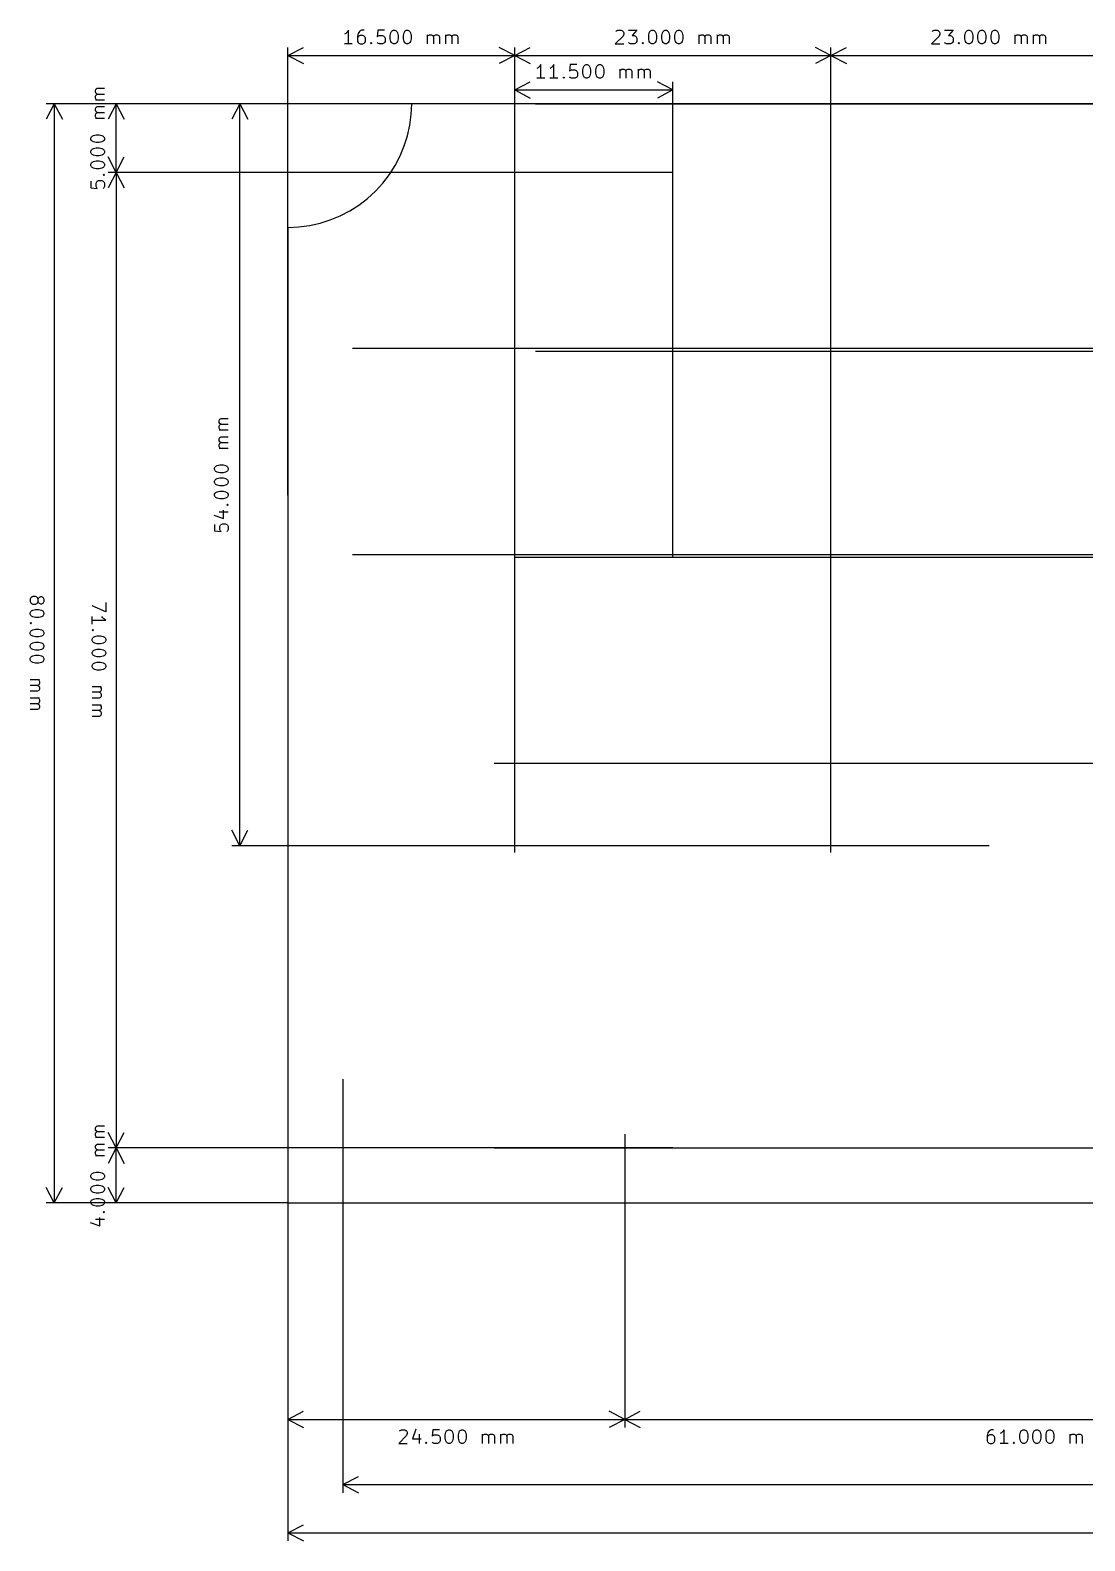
# Model space of a CAD drawing. Extents: x 41 to 238, y 54 to 165.
# Drawn here: x 41.2 to 118, y 55.4 to 165.4 of the extents above; entities that cross this region are included whole.
import ezdxf

# ---------------------------------------------------------------- set-up
doc = ezdxf.new("R2010")
doc.units = 0
doc.layers.get('0').update_dxf_attribs({"linetype": 'CONTINUOUS'})

msp = doc.modelspace()

# ---------------------------------------------------------------- linework, layer by layer
at = {"color": 7}
for points in [[(64.392969, 164.354481), (64.392969, 165.354937), (64.297884, 165.211621), (64.202799, 165.116536), (64.107715, 165.069683)], [(65.535362, 165.354937), (65.345193, 165.354937), (65.250109, 165.306706), (65.201877, 165.259852), (65.106793, 165.116536), (65.059939, 164.926367), (65.059939, 164.544651), (65.106793, 164.449566), (65.155024, 164.402713), (65.250109, 164.354481), (65.440278, 164.354481), (65.535362, 164.402713), (65.583594, 164.449566), (65.630447, 164.544651), (65.630447, 164.783051), (65.583594, 164.878136), (65.535362, 164.926367), (65.440278, 164.97322), (65.250109, 164.97322), (65.155024, 164.926367), (65.106793, 164.878136), (65.059939, 164.783051)], [(67.011241, 165.354937), (66.535818, 165.354937), (66.487587, 164.878136), (66.535818, 164.926367), (66.630903, 164.97322), (66.869303, 164.97322), (66.964388, 164.926367), (67.011241, 164.878136), (67.059473, 164.783051), (67.059473, 164.544651), (67.011241, 164.449566), (66.964388, 164.402713), (66.869303, 164.354481), (66.630903, 164.354481), (66.535818, 164.402713), (66.487587, 164.449566)], [(70.154546, 164.354481), (70.154546, 165.021452)], [(70.154546, 164.926367), (70.202778, 164.97322), (70.297862, 165.021452), (70.441178, 165.021452), (70.536263, 164.97322), (70.583116, 164.878136), (70.583116, 164.354481)], [(70.583116, 164.878136), (70.631348, 164.97322), (70.726432, 165.021452), (70.86837, 165.021452), (70.964833, 164.97322), (71.011686, 164.878136), (71.011686, 164.354481)], [(71.488487, 164.354481), (71.488487, 165.021452)], [(71.488487, 164.926367), (71.535341, 164.97322), (71.630425, 165.021452), (71.773741, 165.021452), (71.868826, 164.97322), (71.917057, 164.878136), (71.917057, 164.354481)], [(71.917057, 164.878136), (71.963911, 164.97322), (72.058995, 165.021452), (72.202311, 165.021452), (72.297396, 164.97322), (72.345627, 164.878136), (72.345627, 164.354481)], [(83.857758, 165.259852), (83.904612, 165.306706), (83.999696, 165.354937), (84.238097, 165.354937), (84.333181, 165.306706), (84.381413, 165.259852), (84.428266, 165.164768), (84.428266, 165.069683), (84.381413, 164.926367), (83.809527, 164.354481), (84.428266, 164.354481)], [(84.761751, 165.354937), (85.38049, 165.354937), (85.047005, 164.97322), (85.190321, 164.97322), (85.285406, 164.926367), (85.333637, 164.878136), (85.38049, 164.783051), (85.38049, 164.544651), (85.333637, 164.449566), (85.285406, 164.402713), (85.190321, 164.354481), (84.905067, 164.354481), (84.809983, 164.402713), (84.761751, 164.449566)], [(89.90459, 164.354481), (89.90459, 165.021452)], [(89.90459, 164.926367), (89.952821, 164.97322), (90.047906, 165.021452), (90.191222, 165.021452), (90.286306, 164.97322), (90.33316, 164.878136), (90.33316, 164.354481)], [(90.33316, 164.878136), (90.381391, 164.97322), (90.476476, 165.021452), (90.618414, 165.021452), (90.714876, 164.97322), (90.76173, 164.878136), (90.76173, 164.354481)], [(91.238531, 164.354481), (91.238531, 165.021452)], [(91.238531, 164.926367), (91.285384, 164.97322), (91.380469, 165.021452), (91.523785, 165.021452), (91.618869, 164.97322), (91.667101, 164.878136), (91.667101, 164.354481)], [(91.667101, 164.878136), (91.713954, 164.97322), (91.809039, 165.021452), (91.952355, 165.021452), (92.047439, 164.97322), (92.095671, 164.878136), (92.095671, 164.354481)], [(106.857216, 165.259852), (106.905447, 165.306706), (107.000532, 165.354937), (107.237554, 165.354937), (107.332639, 165.306706), (107.38087, 165.259852), (107.429102, 165.164768), (107.429102, 165.069683), (107.38087, 164.926367), (106.808984, 164.354481), (107.429102, 164.354481)], [(107.761209, 165.354937), (108.381326, 165.354937), (108.047841, 164.97322), (108.191157, 164.97322), (108.286241, 164.926367), (108.333095, 164.878136), (108.381326, 164.783051), (108.381326, 164.544651), (108.333095, 164.449566), (108.286241, 164.402713), (108.191157, 164.354481), (107.904525, 164.354481), (107.80944, 164.402713), (107.761209, 164.449566)], [(112.905425, 164.354481), (112.905425, 165.021452)], [(112.905425, 164.926367), (112.952279, 164.97322), (113.047363, 165.021452), (113.190679, 165.021452), (113.285764, 164.97322), (113.332617, 164.878136), (113.332617, 164.354481)], [(113.332617, 164.878136), (113.380849, 164.97322), (113.475933, 165.021452), (113.619249, 165.021452), (113.714334, 164.97322), (113.762565, 164.878136), (113.762565, 164.354481)], [(114.237988, 164.354481), (114.237988, 165.021452)], [(114.237988, 164.926367), (114.28622, 164.97322), (114.381304, 165.021452), (114.523242, 165.021452), (114.619705, 164.97322), (114.666558, 164.878136), (114.666558, 164.354481)], [(114.666558, 164.878136), (114.714789, 164.97322), (114.809874, 165.021452), (114.951812, 165.021452), (115.046897, 164.97322), (115.095128, 164.878136), (115.095128, 164.354481)], [(59.999783, 131.507563), (59.999783, 164.094032)], [(59.999783, 163.506988), (61.127018, 164.094032)], [(64.678223, 164.354481), (64.107715, 164.354481)], [(66.059017, 164.449566), (66.107248, 164.402713), (66.059017, 164.354481), (66.012164, 164.402713), (66.059017, 164.449566), (66.059017, 164.354481)], [(76.500412, 163.506988), (75.373177, 164.094032)], [(76.500412, 105.506738), (76.500412, 164.094032)], [(76.500412, 163.506988), (77.62627, 164.094032)], [(76.500412, 131.507563), (76.500412, 164.094032)], [(85.80906, 164.449566), (85.857292, 164.402713), (85.80906, 164.354481), (85.762207, 164.402713), (85.80906, 164.449566), (85.80906, 164.354481)], [(99.49987, 163.506988), (98.374013, 164.094032)], [(99.49987, 105.506738), (99.49987, 164.094032)], [(99.49987, 163.506988), (100.627105, 164.094032)], [(99.49987, 105.506738), (99.49987, 164.094032)], [(108.809896, 164.449566), (108.856749, 164.402713), (108.809896, 164.354481), (108.761664, 164.402713), (108.809896, 164.449566), (108.809896, 164.354481)], [(59.999783, 163.506988), (76.500412, 163.506988)], [(59.999783, 163.506988), (61.127018, 162.921322)], [(76.500412, 163.506988), (75.373177, 162.921322)], [(76.500412, 163.506988), (99.49987, 163.506988)], [(76.500412, 163.506988), (77.62627, 162.921322)], [(78.392459, 161.85472), (78.392459, 162.855176), (78.297374, 162.71186), (78.202289, 162.616775), (78.107205, 162.568544)], [(79.344683, 161.85472), (79.344683, 162.855176), (79.249599, 162.71186), (79.154514, 162.616775), (79.059429, 162.568544)], [(81.012109, 162.855176), (80.535308, 162.855176), (80.488455, 162.378375), (80.535308, 162.426606), (80.630393, 162.473459), (80.868793, 162.473459), (80.963878, 162.426606), (81.012109, 162.378375), (81.058963, 162.28329), (81.058963, 162.044889), (81.012109, 161.949805), (80.963878, 161.902951), (80.868793, 161.85472), (80.630393, 161.85472), (80.535308, 161.902951), (80.488455, 161.949805)], [(99.49987, 163.506988), (98.374013, 162.921322)], [(99.49987, 163.506988), (122.499327, 163.506988)], [(99.49987, 163.506988), (100.627105, 162.921322)], [(78.679091, 161.85472), (78.107205, 161.85472)], [(79.631315, 161.85472), (79.059429, 161.85472)], [(80.059885, 161.949805), (80.106738, 161.902951), (80.059885, 161.85472), (80.011654, 161.902951), (80.059885, 161.949805), (80.059885, 161.85472)], [(84.155414, 161.85472), (84.155414, 162.521691)], [(84.155414, 162.426606), (84.202268, 162.473459), (84.297352, 162.521691), (84.440668, 162.521691), (84.535753, 162.473459), (84.582606, 162.378375), (84.582606, 161.85472)], [(84.582606, 162.378375), (84.630838, 162.473459), (84.725922, 162.521691), (84.869238, 162.521691), (84.964323, 162.473459), (85.012554, 162.378375), (85.012554, 161.85472)], [(85.487977, 161.85472), (85.487977, 162.521691)], [(85.487977, 162.426606), (85.536209, 162.473459), (85.631293, 162.521691), (85.773231, 162.521691), (85.869694, 162.473459), (85.916547, 162.378375), (85.916547, 161.85472)], [(85.916547, 162.378375), (85.964779, 162.473459), (86.059863, 162.521691), (86.201801, 162.521691), (86.296886, 162.473459), (86.345117, 162.378375), (86.345117, 161.85472)], [(46.128451, 160.697168), (46.033366, 160.745399), (45.985135, 160.840484), (45.985135, 160.9838), (46.033366, 161.078885), (46.128451, 161.125738), (46.652105, 161.125738)], [(46.081597, 160.268598), (46.033366, 160.316829), (45.985135, 160.411914), (45.985135, 160.55523), (46.033366, 160.650315), (46.128451, 160.697168), (46.652105, 160.697168)], [(76.500412, 127.00689), (76.500412, 161.592893)], [(76.500412, 161.007227), (77.62627, 161.592893)], [(76.500412, 161.007227), (88.000141, 161.007227)], [(76.500412, 161.007227), (77.62627, 160.420182)], [(88.000141, 161.007227), (86.872906, 161.592893)], [(88.000141, 161.007227), (86.872906, 160.420182)], [(88.000141, 127.00689), (88.000141, 161.592893)], [(59.999783, 160.006771), (42.41326, 160.006771)], [(43.000304, 160.006771), (42.41326, 158.880914)], [(43.000304, 160.006771), (43.000304, 80.00752)], [(43.000304, 160.006771), (43.58597, 158.880914)], [(46.652105, 160.268598), (45.985135, 160.268598)], [(46.128451, 159.364605), (46.033366, 159.411458), (45.985135, 159.506543), (45.985135, 159.649859), (46.033366, 159.744944), (46.128451, 159.793175), (46.652105, 159.793175)], [(59.999783, 160.006771), (46.913932, 160.006771)], [(47.499599, 160.006771), (46.913932, 158.880914)], [(47.499599, 155.007248), (47.499599, 160.006771)], [(47.499599, 160.006771), (48.086643, 158.880914)], [(110.999599, 160.006771), (55.9139, 160.006771)], [(56.499566, 160.006771), (55.9139, 158.880914)], [(56.499566, 106.006966), (56.499566, 160.006771)], [(56.499566, 160.006771), (57.08661, 158.880914)], [(59.999783, 151.006803), (60.783887, 151.041254), (61.562478, 151.144607), (62.328668, 151.314106), (63.07832, 151.54975), (63.803168, 151.850163), (64.500456, 152.212587), (65.161914, 152.634266), (65.784787, 153.112446), (66.363563, 153.64299), (66.894108, 154.221766), (67.372287, 154.84464), (67.793967, 155.507476), (68.156391, 156.203385), (68.456803, 156.929612), (68.693826, 157.677886), (68.863325, 158.444076), (68.965299, 159.222667), (68.99975, 160.006771)], [(222.000575, 160.006771), (68.99975, 160.006771)], [(77.999718, 160.006771), (237.085959, 160.006771)], [(46.081597, 158.936035), (46.033366, 158.982888), (45.985135, 159.079351), (45.985135, 159.221289), (46.033366, 159.316374), (46.128451, 159.364605), (46.652105, 159.364605)], [(46.652105, 158.936035), (45.985135, 158.936035)], [(47.499599, 155.007248), (46.913932, 156.134484)], [(47.499599, 155.007248), (48.086643, 156.134484)], [(45.653027, 154.365082), (45.653027, 153.888281), (46.128451, 153.84005), (46.081597, 153.888281), (46.033366, 153.983366), (46.033366, 154.221766), (46.081597, 154.316851), (46.128451, 154.365082), (46.223535, 154.411936), (46.461936, 154.411936), (46.55702, 154.365082), (46.605252, 154.316851), (46.652105, 154.221766), (46.652105, 153.983366), (46.605252, 153.888281), (46.55702, 153.84005)], [(46.55702, 154.840506), (46.605252, 154.888737), (46.652105, 154.840506), (46.605252, 154.792274), (46.55702, 154.840506), (46.652105, 154.840506)], [(59.999783, 155.007248), (46.913932, 155.007248)], [(88.000141, 155.007248), (46.913932, 155.007248)], [(47.499599, 155.007248), (46.913932, 153.881391)], [(47.499599, 155.007248), (47.499599, 84.006586)], [(47.499599, 155.007248), (48.086643, 153.881391)], [(59.999783, 151.006803), (59.999783, 80.00752)], [(64.700271, 142.206651), (235.786469, 142.206651)], [(77.999718, 142.006836), (237.085959, 142.006836)], [(55.128418, 136.673828), (55.033333, 136.722059), (54.985102, 136.817144), (54.985102, 136.959082), (55.033333, 137.054167), (55.128418, 137.102398), (55.652072, 137.102398)], [(55.081565, 136.245258), (55.033333, 136.29349), (54.985102, 136.388574), (54.985102, 136.530512), (55.033333, 136.626975), (55.128418, 136.673828), (55.652072, 136.673828)], [(55.652072, 136.245258), (54.985102, 136.245258)], [(55.128418, 135.341265), (55.033333, 135.388118), (54.985102, 135.483203), (54.985102, 135.626519), (55.033333, 135.721604), (55.128418, 135.768457), (55.652072, 135.768457)], [(55.081565, 134.911317), (55.033333, 134.959549), (54.985102, 135.054633), (54.985102, 135.197949), (55.033333, 135.293034), (55.128418, 135.341265), (55.652072, 135.341265)], [(55.652072, 134.911317), (54.985102, 134.911317)], [(55.556988, 130.817166), (55.605219, 130.864019), (55.652072, 130.817166), (55.605219, 130.768934), (55.556988, 130.817166), (55.652072, 130.817166)], [(54.604763, 130.055111), (55.318587, 129.81671), (55.318587, 130.435449)], [(54.985102, 130.293511), (55.652072, 130.293511)], [(54.652995, 129.38814), (54.652995, 128.911339), (55.128418, 128.864486), (55.081565, 128.911339), (55.033333, 129.006424), (55.033333, 129.244824), (55.081565, 129.341287), (55.128418, 129.38814), (55.223503, 129.436372), (55.461903, 129.436372), (55.556988, 129.38814), (55.605219, 129.341287), (55.652072, 129.244824), (55.652072, 129.006424), (55.605219, 128.911339), (55.556988, 128.864486)], [(64.700271, 127.206706), (235.786469, 127.206706)], [(76.500412, 127.00689), (237.085959, 127.00689)], [(41.819325, 123.960048), (41.866178, 124.055132), (41.91441, 124.101986), (42.009494, 124.150217), (42.057726, 124.150217), (42.15281, 124.101986), (42.199664, 124.055132), (42.247895, 123.960048), (42.247895, 123.7685), (42.199664, 123.673416), (42.15281, 123.626563), (42.057726, 123.578331), (42.009494, 123.578331), (41.91441, 123.626563), (41.866178, 123.673416), (41.819325, 123.7685), (41.819325, 123.960048), (41.771094, 124.055132), (41.72424, 124.101986), (41.629156, 124.150217), (41.437609, 124.150217), (41.342524, 124.101986), (41.295671, 124.055132), (41.247439, 123.960048), (41.247439, 123.7685), (41.295671, 123.673416), (41.342524, 123.626563), (41.437609, 123.578331), (41.629156, 123.578331), (41.72424, 123.626563), (41.771094, 123.673416), (41.819325, 123.7685)], [(46.74719, 123.69822), (46.74719, 123.03125), (45.748112, 123.45982)], [(41.342524, 122.197537), (41.295671, 122.150684), (41.247439, 122.197537), (41.295671, 122.245768), (41.342524, 122.197537), (41.247439, 122.197537)], [(45.748112, 122.125879), (45.748112, 122.697765)], [(45.748112, 122.412511), (46.74719, 122.412511), (46.605252, 122.507595), (46.508789, 122.60268), (46.461936, 122.697765)], [(45.843197, 121.697309), (45.794965, 121.650456), (45.748112, 121.697309), (45.794965, 121.74554), (45.843197, 121.697309), (45.748112, 121.697309)], [(41.247439, 118.102007), (41.91441, 118.102007)], [(41.819325, 118.102007), (41.866178, 118.055154), (41.91441, 117.960069), (41.91441, 117.816753), (41.866178, 117.721669), (41.771094, 117.673438), (41.247439, 117.673438)], [(41.771094, 117.673438), (41.866178, 117.626584), (41.91441, 117.5315), (41.91441, 117.388184), (41.866178, 117.293099), (41.771094, 117.244868), (41.247439, 117.244868)], [(41.247439, 116.769444), (41.91441, 116.769444)], [(41.819325, 116.769444), (41.866178, 116.721213), (41.91441, 116.626128), (41.91441, 116.482813), (41.866178, 116.387728), (41.771094, 116.340875), (41.247439, 116.340875)], [(45.748112, 117.603158), (46.413704, 117.603158)], [(46.31862, 117.603158), (46.366851, 117.554926), (46.413704, 117.459842), (46.413704, 117.316526), (46.366851, 117.221441), (46.271766, 117.17321), (45.748112, 117.17321)], [(46.271766, 117.17321), (46.366851, 117.126356), (46.413704, 117.031272), (46.413704, 116.887956), (46.366851, 116.792871), (46.271766, 116.74464), (45.748112, 116.74464)], [(41.771094, 116.340875), (41.866178, 116.292643), (41.91441, 116.197559), (41.91441, 116.054243), (41.866178, 115.959158), (41.771094, 115.912305), (41.247439, 115.912305)], [(45.748112, 116.269217), (46.413704, 116.269217)], [(46.31862, 116.269217), (46.366851, 116.220985), (46.413704, 116.125901), (46.413704, 115.983963), (46.366851, 115.888878), (46.271766, 115.840647), (45.748112, 115.840647)], [(46.271766, 115.840647), (46.366851, 115.792415), (46.413704, 115.697331), (46.413704, 115.555393), (46.366851, 115.45893), (46.271766, 115.412077), (45.748112, 115.412077)], [(74.999729, 112.006944), (237.085959, 112.006944)], [(76.500412, 112.006944), (237.085959, 112.006944)], [(56.499566, 106.006966), (55.9139, 107.134201)], [(56.499566, 106.006966), (57.08661, 107.134201)], [(110.999599, 106.006966), (55.9139, 106.006966)], [(64.000228, 89.007487), (64.000228, 58.920779)], [(46.128451, 85.197211), (46.033366, 85.245443), (45.985135, 85.340527), (45.985135, 85.483843), (46.033366, 85.578928), (46.128451, 85.625781), (46.652105, 85.625781)], [(46.081597, 84.768641), (46.033366, 84.816873), (45.985135, 84.911957), (45.985135, 85.055273), (46.033366, 85.150358), (46.128451, 85.197211), (46.652105, 85.197211)], [(46.652105, 84.768641), (45.985135, 84.768641)], [(47.499599, 84.006586), (46.913932, 85.133822)], [(47.499599, 84.006586), (48.086643, 85.133822)], [(59.999783, 85.007042), (59.999783, 63.672255)], [(59.999783, 85.007042), (59.999783, 55.420562)], [(84.499924, 85.007042), (84.499924, 63.672255)], [(84.499924, 85.007042), (84.499924, 63.672255)], [(46.128451, 83.864648), (46.033366, 83.911502), (45.985135, 84.006586), (45.985135, 84.149902), (46.033366, 84.244987), (46.128451, 84.293218), (46.652105, 84.293218)], [(46.081597, 83.436079), (46.033366, 83.482932), (45.985135, 83.578016), (45.985135, 83.721332), (46.033366, 83.816417), (46.128451, 83.864648), (46.652105, 83.864648)], [(59.999783, 84.006586), (46.913932, 84.006586)], [(47.499599, 84.006586), (46.913932, 82.880729)], [(88.000141, 84.006586), (46.913932, 84.006586)], [(47.499599, 80.00752), (47.499599, 84.006586)], [(47.499599, 84.006586), (48.086643, 82.880729)], [(74.999729, 84.006586), (237.085959, 84.006586)], [(46.652105, 83.436079), (45.985135, 83.436079)], [(43.000304, 80.00752), (42.41326, 81.133377)], [(43.000304, 80.00752), (43.58597, 81.133377)], [(47.499599, 80.00752), (46.913932, 81.133377)], [(47.499599, 80.00752), (48.086643, 81.133377)], [(59.999783, 80.00752), (42.41326, 80.00752)], [(46.55702, 79.340549), (46.605252, 79.38878), (46.652105, 79.340549), (46.605252, 79.292318), (46.55702, 79.340549), (46.652105, 79.340549)], [(59.999783, 80.00752), (46.913932, 80.00752)], [(59.999783, 80.00752), (231.000543, 80.00752)], [(45.604796, 78.578494), (46.31862, 78.340093), (46.31862, 78.958832)], [(45.985135, 78.816895), (46.652105, 78.816895)], [(59.999783, 64.259299), (61.127018, 64.846343)], [(59.999783, 64.259299), (84.499924, 64.259299)], [(59.999783, 64.259299), (61.127018, 63.672255)], [(84.499924, 64.259299), (83.374067, 64.846343)], [(84.499924, 64.259299), (83.374067, 63.672255)], [(84.499924, 64.259299), (85.625781, 64.846343)], [(84.499924, 64.259299), (145.500163, 64.259299)], [(84.499924, 64.259299), (85.625781, 63.672255)], [(68.106782, 63.411806), (68.155013, 63.458659), (68.250098, 63.50689), (68.488498, 63.50689), (68.583583, 63.458659), (68.630436, 63.411806), (68.678668, 63.316721), (68.678668, 63.221636), (68.630436, 63.07832), (68.059928, 62.506434), (68.678668, 62.506434)], [(69.297407, 63.553743), (69.059006, 62.83992), (69.679123, 62.83992)], [(69.535807, 63.173405), (69.535807, 62.506434)], [(71.011686, 63.50689), (70.536263, 63.50689), (70.488032, 63.030089), (70.536263, 63.07832), (70.631348, 63.125174), (70.86837, 63.125174), (70.964833, 63.07832), (71.011686, 63.030089), (71.059918, 62.935004), (71.059918, 62.697982), (71.011686, 62.601519), (70.964833, 62.554666), (70.86837, 62.506434), (70.631348, 62.506434), (70.536263, 62.554666), (70.488032, 62.601519)], [(74.154991, 62.506434), (74.154991, 63.173405)], [(74.154991, 63.07832), (74.201845, 63.125174), (74.296929, 63.173405), (74.440245, 63.173405), (74.53533, 63.125174), (74.583561, 63.030089), (74.583561, 62.506434)], [(74.583561, 63.030089), (74.630414, 63.125174), (74.726877, 63.173405), (74.868815, 63.173405), (74.9639, 63.125174), (75.012131, 63.030089), (75.012131, 62.506434)], [(75.487554, 62.506434), (75.487554, 63.173405)], [(75.487554, 63.07832), (75.535786, 63.125174), (75.63087, 63.173405), (75.774186, 63.173405), (75.869271, 63.125174), (75.916124, 63.030089), (75.916124, 62.506434)], [(75.916124, 63.030089), (75.964355, 63.125174), (76.05944, 63.173405), (76.202756, 63.173405), (76.297841, 63.125174), (76.344694, 63.030089), (76.344694, 62.506434)], [(111.333084, 63.50689), (111.142914, 63.50689), (111.04783, 63.458659), (110.999599, 63.411806), (110.904514, 63.26849), (110.857661, 63.07832), (110.857661, 62.697982), (110.904514, 62.601519), (110.952745, 62.554666), (111.04783, 62.506434), (111.237999, 62.506434), (111.333084, 62.554666), (111.381315, 62.601519), (111.428168, 62.697982), (111.428168, 62.935004), (111.381315, 63.030089), (111.333084, 63.07832), (111.237999, 63.125174), (111.04783, 63.125174), (110.952745, 63.07832), (110.904514, 63.030089), (110.857661, 62.935004)], [(112.095139, 62.506434), (112.095139, 63.50689), (112.000054, 63.363574), (111.90497, 63.26849), (111.809885, 63.221636)], [(116.904492, 62.506434), (116.904492, 63.173405)], [(116.904492, 63.07832), (116.952724, 63.125174), (117.047808, 63.173405), (117.191124, 63.173405), (117.286209, 63.125174), (117.333062, 63.030089), (117.333062, 62.506434)], [(117.333062, 63.030089), (117.381293, 63.125174), (117.476378, 63.173405), (117.619694, 63.173405), (117.714779, 63.125174), (117.761632, 63.030089), (117.761632, 62.506434)], [(70.059462, 62.601519), (70.107693, 62.554666), (70.059462, 62.506434), (70.01123, 62.554666), (70.059462, 62.601519), (70.059462, 62.506434)], [(112.380393, 62.506434), (111.809885, 62.506434)], [(112.808963, 62.601519), (112.857194, 62.554666), (112.808963, 62.506434), (112.762109, 62.554666), (112.808963, 62.601519), (112.808963, 62.506434)], [(64.000228, 59.506445), (65.126085, 60.09349)], [(64.000228, 59.506445), (227.000098, 59.506445)], [(64.000228, 59.506445), (65.126085, 58.920779)], [(59.999783, 56.007606), (61.127018, 56.593273)], [(59.999783, 56.007606), (231.000543, 56.007606)], [(59.999783, 56.007606), (61.127018, 55.420562)]]:
    msp.add_lwpolyline(points, dxfattribs=at)
for points in [[(67.678212, 165.354937), (67.773296, 165.354937), (67.868381, 165.306706), (67.916612, 165.259852), (67.964844, 165.164768), (68.011697, 164.97322), (68.011697, 164.736198), (67.964844, 164.544651), (67.916612, 164.449566), (67.868381, 164.402713), (67.773296, 164.354481), (67.678212, 164.354481), (67.583127, 164.402713), (67.536274, 164.449566), (67.488043, 164.544651), (67.441189, 164.736198), (67.441189, 164.97322), (67.488043, 165.164768), (67.536274, 165.259852), (67.583127, 165.306706)], [(68.630436, 165.354937), (68.726899, 165.354937), (68.821984, 165.306706), (68.868837, 165.259852), (68.917068, 165.164768), (68.963921, 164.97322), (68.963921, 164.736198), (68.917068, 164.544651), (68.868837, 164.449566), (68.821984, 164.402713), (68.726899, 164.354481), (68.630436, 164.354481), (68.535352, 164.402713), (68.488498, 164.449566), (68.440267, 164.544651), (68.393414, 164.736198), (68.393414, 164.97322), (68.440267, 165.164768), (68.488498, 165.259852), (68.535352, 165.306706)], [(86.476031, 165.354937), (86.571115, 165.354937), (86.6662, 165.306706), (86.714431, 165.259852), (86.761285, 165.164768), (86.809516, 164.97322), (86.809516, 164.736198), (86.761285, 164.544651), (86.714431, 164.449566), (86.6662, 164.402713), (86.571115, 164.354481), (86.476031, 164.354481), (86.380946, 164.402713), (86.332715, 164.449566), (86.285862, 164.544651), (86.23763, 164.736198), (86.23763, 164.97322), (86.285862, 165.164768), (86.332715, 165.259852), (86.380946, 165.306706)], [(87.428255, 165.354937), (87.52334, 165.354937), (87.618424, 165.306706), (87.666656, 165.259852), (87.714887, 165.164768), (87.76174, 164.97322), (87.76174, 164.736198), (87.714887, 164.544651), (87.666656, 164.449566), (87.618424, 164.402713), (87.52334, 164.354481), (87.428255, 164.354481), (87.333171, 164.402713), (87.286317, 164.449566), (87.238086, 164.544651), (87.191233, 164.736198), (87.191233, 164.97322), (87.238086, 165.164768), (87.286317, 165.259852), (87.333171, 165.306706)], [(88.38048, 165.354937), (88.475564, 165.354937), (88.570649, 165.306706), (88.61888, 165.259852), (88.667112, 165.164768), (88.713965, 164.97322), (88.713965, 164.736198), (88.667112, 164.544651), (88.61888, 164.449566), (88.570649, 164.402713), (88.475564, 164.354481), (88.38048, 164.354481), (88.285395, 164.402713), (88.238542, 164.449566), (88.19031, 164.544651), (88.143457, 164.736198), (88.143457, 164.97322), (88.19031, 165.164768), (88.238542, 165.259852), (88.285395, 165.306706)], [(109.476866, 165.354937), (109.571951, 165.354937), (109.667036, 165.306706), (109.713889, 165.259852), (109.76212, 165.164768), (109.808974, 164.97322), (109.808974, 164.736198), (109.76212, 164.544651), (109.713889, 164.449566), (109.667036, 164.402713), (109.571951, 164.354481), (109.476866, 164.354481), (109.380404, 164.402713), (109.33355, 164.449566), (109.285319, 164.544651), (109.238466, 164.736198), (109.238466, 164.97322), (109.285319, 165.164768), (109.33355, 165.259852), (109.380404, 165.306706)], [(110.429091, 165.354937), (110.524175, 165.354937), (110.61926, 165.306706), (110.666113, 165.259852), (110.714345, 165.164768), (110.761198, 164.97322), (110.761198, 164.736198), (110.714345, 164.544651), (110.666113, 164.449566), (110.61926, 164.402713), (110.524175, 164.354481), (110.429091, 164.354481), (110.332628, 164.402713), (110.285775, 164.449566), (110.237543, 164.544651), (110.19069, 164.736198), (110.19069, 164.97322), (110.237543, 165.164768), (110.285775, 165.259852), (110.332628, 165.306706)], [(111.381315, 165.354937), (111.4764, 165.354937), (111.571484, 165.306706), (111.619716, 165.259852), (111.666569, 165.164768), (111.7148, 164.97322), (111.7148, 164.736198), (111.666569, 164.544651), (111.619716, 164.449566), (111.571484, 164.402713), (111.4764, 164.354481), (111.381315, 164.354481), (111.28623, 164.402713), (111.237999, 164.449566), (111.191146, 164.544651), (111.142914, 164.736198), (111.142914, 164.97322), (111.191146, 165.164768), (111.237999, 165.259852), (111.28623, 165.306706)], [(81.67908, 162.855176), (81.774164, 162.855176), (81.869249, 162.806944), (81.916102, 162.760091), (81.964334, 162.665007), (82.012565, 162.473459), (82.012565, 162.236437), (81.964334, 162.044889), (81.916102, 161.949805), (81.869249, 161.902951), (81.774164, 161.85472), (81.67908, 161.85472), (81.582617, 161.902951), (81.535764, 161.949805), (81.487533, 162.044889), (81.440679, 162.236437), (81.440679, 162.473459), (81.487533, 162.665007), (81.535764, 162.760091), (81.582617, 162.806944)], [(82.631304, 162.855176), (82.726389, 162.855176), (82.821474, 162.806944), (82.869705, 162.760091), (82.916558, 162.665007), (82.964789, 162.473459), (82.964789, 162.236437), (82.916558, 162.044889), (82.869705, 161.949805), (82.821474, 161.902951), (82.726389, 161.85472), (82.631304, 161.85472), (82.53622, 161.902951), (82.487988, 161.949805), (82.441135, 162.044889), (82.392904, 162.236437), (82.392904, 162.473459), (82.441135, 162.665007), (82.487988, 162.760091), (82.53622, 162.806944)], [(45.653027, 157.411925), (45.653027, 157.50701), (45.699881, 157.602094), (45.748112, 157.650326), (45.843197, 157.697179), (46.033366, 157.74541), (46.271766, 157.74541), (46.461936, 157.697179), (46.55702, 157.650326), (46.605252, 157.602094), (46.652105, 157.50701), (46.652105, 157.411925), (46.605252, 157.31684), (46.55702, 157.268609), (46.461936, 157.221756), (46.271766, 157.173524), (46.033366, 157.173524), (45.843197, 157.221756), (45.748112, 157.268609), (45.699881, 157.31684)], [(45.653027, 156.459701), (45.653027, 156.554785), (45.699881, 156.64987), (45.748112, 156.698101), (45.843197, 156.744954), (46.033366, 156.793186), (46.271766, 156.793186), (46.461936, 156.744954), (46.55702, 156.698101), (46.605252, 156.64987), (46.652105, 156.554785), (46.652105, 156.459701), (46.605252, 156.364616), (46.55702, 156.316385), (46.461936, 156.269531), (46.271766, 156.2213), (46.033366, 156.2213), (45.843197, 156.269531), (45.748112, 156.316385), (45.699881, 156.364616)], [(45.653027, 155.507476), (45.653027, 155.602561), (45.699881, 155.697645), (45.748112, 155.744499), (45.843197, 155.79273), (46.033366, 155.840961), (46.271766, 155.840961), (46.461936, 155.79273), (46.55702, 155.744499), (46.605252, 155.697645), (46.652105, 155.602561), (46.652105, 155.507476), (46.605252, 155.412391), (46.55702, 155.36416), (46.461936, 155.317307), (46.271766, 155.269076), (46.033366, 155.269076), (45.843197, 155.317307), (45.748112, 155.36416), (45.699881, 155.412391)], [(54.652995, 133.388585), (54.652995, 133.48367), (54.699848, 133.578754), (54.748079, 133.626986), (54.843164, 133.673839), (55.033333, 133.72207), (55.271734, 133.72207), (55.461903, 133.673839), (55.556988, 133.626986), (55.605219, 133.578754), (55.652072, 133.48367), (55.652072, 133.388585), (55.605219, 133.2935), (55.556988, 133.245269), (55.461903, 133.197038), (55.271734, 133.150184), (55.033333, 133.150184), (54.843164, 133.197038), (54.748079, 133.245269), (54.699848, 133.2935)], [(54.652995, 132.436361), (54.652995, 132.531445), (54.699848, 132.62653), (54.748079, 132.673383), (54.843164, 132.721615), (55.033333, 132.768468), (55.271734, 132.768468), (55.461903, 132.721615), (55.556988, 132.673383), (55.605219, 132.62653), (55.652072, 132.531445), (55.652072, 132.436361), (55.605219, 132.341276), (55.556988, 132.293045), (55.461903, 132.244813), (55.271734, 132.19796), (55.033333, 132.19796), (54.843164, 132.244813), (54.748079, 132.293045), (54.699848, 132.341276)], [(54.652995, 131.482758), (54.652995, 131.579221), (54.699848, 131.674306), (54.748079, 131.721159), (54.843164, 131.76939), (55.033333, 131.816243), (55.271734, 131.816243), (55.461903, 131.76939), (55.556988, 131.721159), (55.605219, 131.674306), (55.652072, 131.579221), (55.652072, 131.482758), (55.605219, 131.387674), (55.556988, 131.34082), (55.461903, 131.292589), (55.271734, 131.245736), (55.033333, 131.245736), (54.843164, 131.292589), (54.748079, 131.34082), (54.699848, 131.387674)], [(42.247895, 122.959592), (42.247895, 122.864507), (42.199664, 122.769423), (42.15281, 122.721191), (42.057726, 122.674338), (41.866178, 122.626107), (41.629156, 122.626107), (41.437609, 122.674338), (41.342524, 122.721191), (41.295671, 122.769423), (41.247439, 122.864507), (41.247439, 122.959592), (41.295671, 123.054677), (41.342524, 123.102908), (41.437609, 123.149761), (41.629156, 123.197993), (41.866178, 123.197993), (42.057726, 123.149761), (42.15281, 123.102908), (42.199664, 123.054677)], [(42.247895, 121.530566), (42.247895, 121.435482), (42.199664, 121.340397), (42.15281, 121.293544), (42.057726, 121.245313), (41.866178, 121.197081), (41.629156, 121.197081), (41.437609, 121.245313), (41.342524, 121.293544), (41.295671, 121.340397), (41.247439, 121.435482), (41.247439, 121.530566), (41.295671, 121.625651), (41.342524, 121.673882), (41.437609, 121.720736), (41.629156, 121.768967), (41.866178, 121.768967), (42.057726, 121.720736), (42.15281, 121.673882), (42.199664, 121.625651)], [(46.74719, 121.030339), (46.74719, 120.935254), (46.700336, 120.840169), (46.652105, 120.793316), (46.55702, 120.745085), (46.366851, 120.698231), (46.128451, 120.698231), (45.938281, 120.745085), (45.843197, 120.793316), (45.794965, 120.840169), (45.748112, 120.935254), (45.748112, 121.030339), (45.794965, 121.126801), (45.843197, 121.173655), (45.938281, 121.221886), (46.128451, 121.268739), (46.366851, 121.268739), (46.55702, 121.221886), (46.652105, 121.173655), (46.700336, 121.126801)], [(42.247895, 120.578342), (42.247895, 120.483257), (42.199664, 120.388173), (42.15281, 120.339941), (42.057726, 120.293088), (41.866178, 120.244857), (41.629156, 120.244857), (41.437609, 120.293088), (41.342524, 120.339941), (41.295671, 120.388173), (41.247439, 120.483257), (41.247439, 120.578342), (41.295671, 120.673427), (41.342524, 120.721658), (41.437609, 120.768511), (41.629156, 120.816743), (41.866178, 120.816743), (42.057726, 120.768511), (42.15281, 120.721658), (42.199664, 120.673427)], [(42.247895, 119.626118), (42.247895, 119.531033), (42.199664, 119.435948), (42.15281, 119.387717), (42.057726, 119.340864), (41.866178, 119.292632), (41.629156, 119.292632), (41.437609, 119.340864), (41.342524, 119.387717), (41.295671, 119.435948), (41.247439, 119.531033), (41.247439, 119.626118), (41.295671, 119.721202), (41.342524, 119.769434), (41.437609, 119.816287), (41.629156, 119.864518), (41.866178, 119.864518), (42.057726, 119.816287), (42.15281, 119.769434), (42.199664, 119.721202)], [(46.74719, 120.078114), (46.74719, 119.98303), (46.700336, 119.887945), (46.652105, 119.841092), (46.55702, 119.79286), (46.366851, 119.744629), (46.128451, 119.744629), (45.938281, 119.79286), (45.843197, 119.841092), (45.794965, 119.887945), (45.748112, 119.98303), (45.748112, 120.078114), (45.794965, 120.173199), (45.843197, 120.22143), (45.938281, 120.269661), (46.128451, 120.316515), (46.366851, 120.316515), (46.55702, 120.269661), (46.652105, 120.22143), (46.700336, 120.173199)], [(46.74719, 119.12589), (46.74719, 119.030805), (46.700336, 118.93572), (46.652105, 118.888867), (46.55702, 118.840636), (46.366851, 118.792405), (46.128451, 118.792405), (45.938281, 118.840636), (45.843197, 118.888867), (45.794965, 118.93572), (45.748112, 119.030805), (45.748112, 119.12589), (45.794965, 119.220974), (45.843197, 119.269206), (45.938281, 119.317437), (46.128451, 119.36429), (46.366851, 119.36429), (46.55702, 119.317437), (46.652105, 119.269206), (46.700336, 119.220974)], [(45.653027, 81.911968), (45.653027, 82.007053), (45.699881, 82.102138), (45.748112, 82.150369), (45.843197, 82.197222), (46.033366, 82.245454), (46.271766, 82.245454), (46.461936, 82.197222), (46.55702, 82.150369), (46.605252, 82.102138), (46.652105, 82.007053), (46.652105, 81.911968), (46.605252, 81.816884), (46.55702, 81.768652), (46.461936, 81.721799), (46.271766, 81.673568), (46.033366, 81.673568), (45.843197, 81.721799), (45.748112, 81.768652), (45.699881, 81.816884)], [(45.653027, 80.959744), (45.653027, 81.054829), (45.699881, 81.149913), (45.748112, 81.198145), (45.843197, 81.244998), (46.033366, 81.293229), (46.271766, 81.293229), (46.461936, 81.244998), (46.55702, 81.198145), (46.605252, 81.149913), (46.652105, 81.054829), (46.652105, 80.959744), (46.605252, 80.864659), (46.55702, 80.816428), (46.461936, 80.769575), (46.271766, 80.721343), (46.033366, 80.721343), (45.843197, 80.769575), (45.748112, 80.816428), (45.699881, 80.864659)], [(45.653027, 80.00752), (45.653027, 80.102604), (45.699881, 80.197689), (45.748112, 80.244542), (45.843197, 80.292773), (46.033366, 80.341005), (46.271766, 80.341005), (46.461936, 80.292773), (46.55702, 80.244542), (46.605252, 80.197689), (46.652105, 80.102604), (46.652105, 80.00752), (46.605252, 79.912435), (46.55702, 79.864204), (46.461936, 79.81735), (46.271766, 79.769119), (46.033366, 79.769119), (45.843197, 79.81735), (45.748112, 79.864204), (45.699881, 79.912435)], [(71.678657, 63.50689), (71.773741, 63.50689), (71.868826, 63.458659), (71.917057, 63.411806), (71.963911, 63.316721), (72.012142, 63.125174), (72.012142, 62.888151), (71.963911, 62.697982), (71.917057, 62.601519), (71.868826, 62.554666), (71.773741, 62.506434), (71.678657, 62.506434), (71.583572, 62.554666), (71.535341, 62.601519), (71.488487, 62.697982), (71.440256, 62.888151), (71.440256, 63.125174), (71.488487, 63.316721), (71.535341, 63.411806), (71.583572, 63.458659)], [(72.630881, 63.50689), (72.725966, 63.50689), (72.82105, 63.458659), (72.869282, 63.411806), (72.916135, 63.316721), (72.964366, 63.125174), (72.964366, 62.888151), (72.916135, 62.697982), (72.869282, 62.601519), (72.82105, 62.554666), (72.725966, 62.506434), (72.630881, 62.506434), (72.535796, 62.554666), (72.487565, 62.601519), (72.440712, 62.697982), (72.39248, 62.888151), (72.39248, 63.125174), (72.440712, 63.316721), (72.487565, 63.411806), (72.535796, 63.458659)], [(113.475933, 63.50689), (113.571018, 63.50689), (113.666102, 63.458659), (113.714334, 63.411806), (113.762565, 63.316721), (113.809418, 63.125174), (113.809418, 62.888151), (113.762565, 62.697982), (113.714334, 62.601519), (113.666102, 62.554666), (113.571018, 62.506434), (113.475933, 62.506434), (113.380849, 62.554666), (113.332617, 62.601519), (113.285764, 62.697982), (113.237533, 62.888151), (113.237533, 63.125174), (113.285764, 63.316721), (113.332617, 63.411806), (113.380849, 63.458659)], [(114.428158, 63.50689), (114.523242, 63.50689), (114.619705, 63.458659), (114.666558, 63.411806), (114.714789, 63.316721), (114.761643, 63.125174), (114.761643, 62.888151), (114.714789, 62.697982), (114.666558, 62.601519), (114.619705, 62.554666), (114.523242, 62.506434), (114.428158, 62.506434), (114.333073, 62.554666), (114.28622, 62.601519), (114.237988, 62.697982), (114.191135, 62.888151), (114.191135, 63.125174), (114.237988, 63.316721), (114.28622, 63.411806), (114.333073, 63.458659)], [(115.380382, 63.50689), (115.476845, 63.50689), (115.571929, 63.458659), (115.618783, 63.411806), (115.667014, 63.316721), (115.713867, 63.125174), (115.713867, 62.888151), (115.667014, 62.697982), (115.618783, 62.601519), (115.571929, 62.554666), (115.476845, 62.506434), (115.380382, 62.506434), (115.285297, 62.554666), (115.238444, 62.601519), (115.190213, 62.697982), (115.143359, 62.888151), (115.143359, 63.125174), (115.190213, 63.316721), (115.238444, 63.411806), (115.285297, 63.458659)]]:
    msp.add_lwpolyline(points, close=True, dxfattribs=at)

doc.saveas('drawing.dxf')
